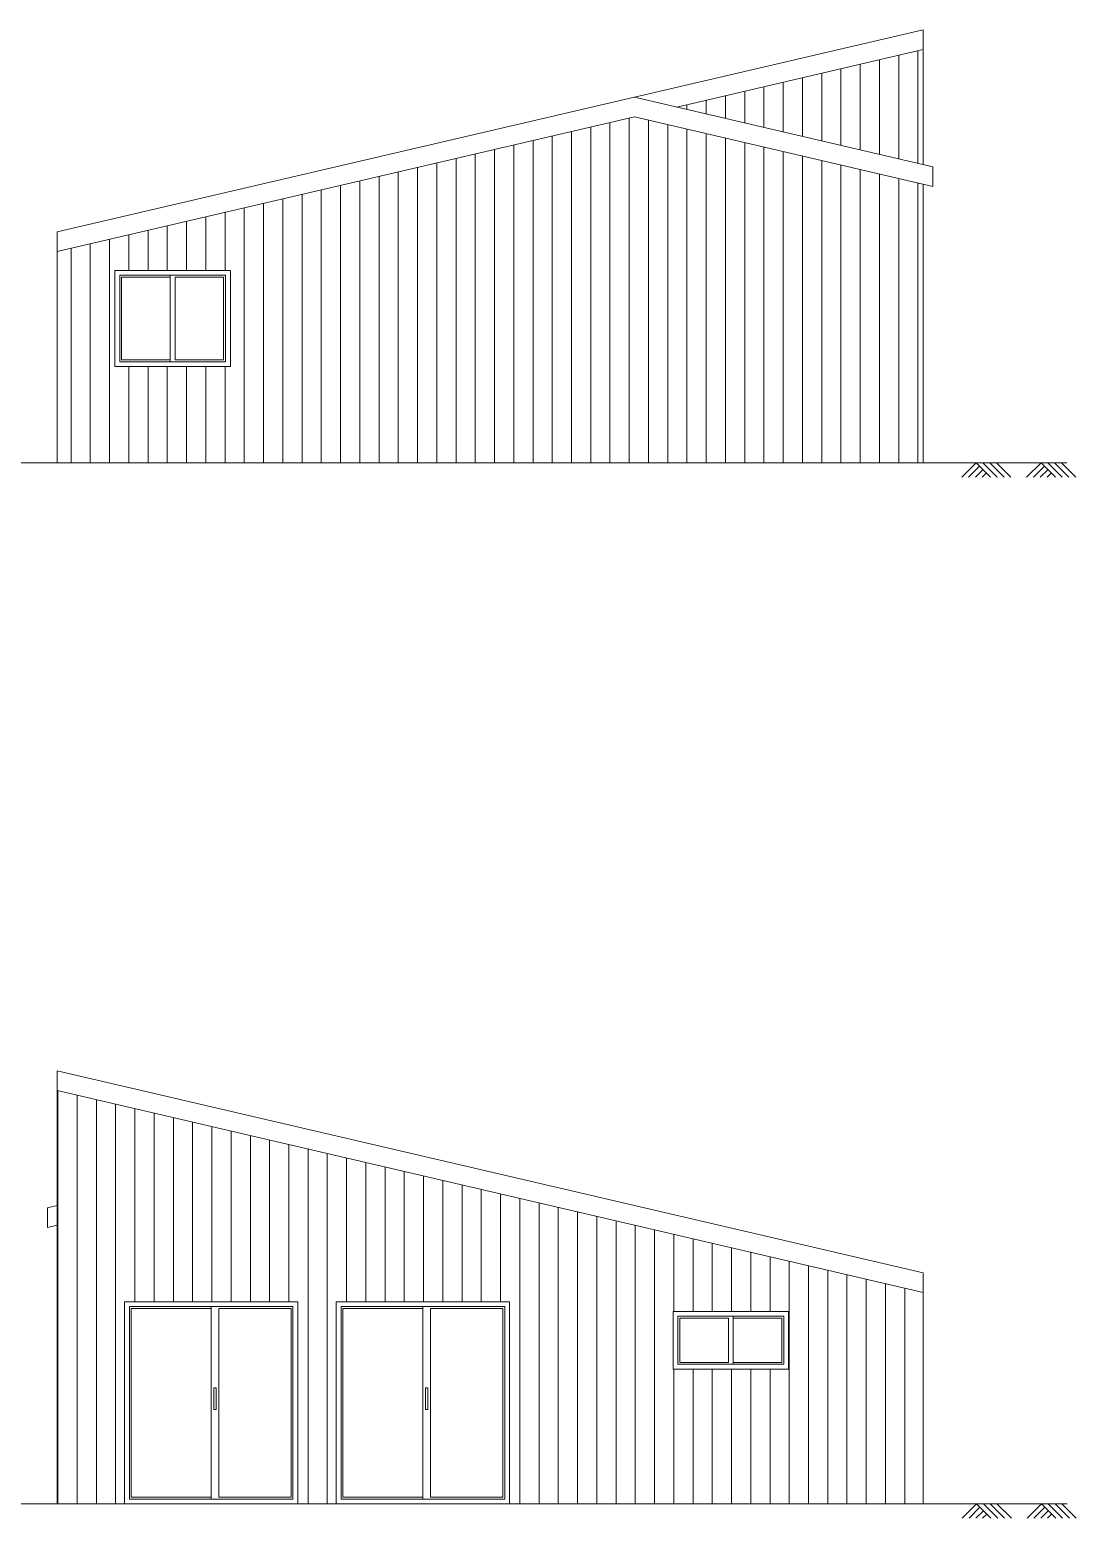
# Model space of a CAD drawing. Header units: millimetres. Extents: x -23978 to 678800, y -72710 to 21371.
# Drawn here: x 647769 to 658643, y -23974 to -8509 of the extents above; entities that cross this region are included whole.
import ezdxf

# ---------------------------------------------------------------- set-up
doc = ezdxf.new("R2010")
doc.units = ezdxf.units.MM
doc.header["$MEASUREMENT"] = 0
doc.layers.add('ground', color=7, linetype='Continuous', lineweight=9, true_color=0x4f450d)
doc.layers.add('Hatch', color=7, linetype='Continuous', lineweight=0, true_color=0x6e6e6e)
for name, color, linetype, lineweight in [('Main', 6, 'Continuous', 13), ('window', 5, 'Continuous', 5), ('wood', 51, 'Continuous', 9)]:
    doc.layers.add(name, color=color, linetype=linetype, lineweight=lineweight)

# ---------------------------------------------------------------- blocks, each defined once
blk = doc.blocks.new('door')
at = {"layer": 'wood', "ltscale": 5}
for p, q in [((670493, -10909), (672293, -10909)), ((670493, -13009), (670493, -10909)), ((670543, -10959), (672243, -10959)), ((670543, -12959), (670543, -10959)), ((670563, -10979), (671393, -10979)), ((670563, -12939), (670563, -10979)), ((671393, -10959), (671393, -12959)), ((671473, -10979), (672223, -10979)), ((671473, -10979), (671473, -12939)), ((672223, -12939), (672223, -10979)), ((672243, -12959), (672243, -10959)), ((672293, -13009), (672293, -10909)), ((670543, -12959), (672243, -12959)), ((670563, -12939), (671393, -12939)), ((671473, -12939), (672223, -12939)), ((670493, -13009), (672293, -13009))]:
    blk.add_line(p, q, dxfattribs=at)
blk.add_lwpolyline([(671421, -11804), (671444, -11804), (671444, -12029), (671421, -12029)], close=True, dxfattribs=at)

msp = doc.modelspace()

# ---------------------------------------------------------------- hatches: boundary and pattern name
at = {"layer": 'Hatch', "ltscale": 5}
h = msp.add_hatch(dxfattribs=at)
h.set_pattern_fill('_USER', color=256, scale=200, angle=90, pattern_type=0)
h.set_pattern_definition([(90, (-17002.13, 0), (-200, 1e-14), [])])
h.paths.add_polyline_path([(648053.4, -10814.2), (648053.4, -13008.8), (657053.4, -13008.8), (657053.4, -10608.8), (657053.4, -10114.2), (654053.4, -9414.2)])
h.paths.add_polyline_path([(649853.4, -11008.8), (649853.4, -12008.8), (648653.4, -12008.8), (648653.4, -11008.8)], flags=16)
h.paths.add_polyline_path([(649803.4, -11058.8), (649803.4, -11958.8), (648703.4, -11958.8), (648703.4, -11058.8)], flags=0)
h.paths.add_polyline_path([(649783.4, -11078.8), (649783.4, -11938.8), (649278.4, -11938.8), (649278.4, -11078.8)], flags=0)
h.paths.add_polyline_path([(649228.4, -11938.8), (648723.4, -11938.8), (648723.4, -11078.8), (649228.4, -11078.8)], flags=0)
h.paths.add_polyline_path([(657053.4, -9908.8), (657053.4, -8714.2), (654493.5, -9311.5)])
h = msp.add_hatch(dxfattribs=at)
h.set_pattern_fill('_USER', color=256, scale=200, angle=90, pattern_type=0)
h.set_pattern_definition([(90, (-21939.41, -10815.43), (-200, 1e-14), [])])
h.paths.add_polyline_path([(650553.4, -21724.3), (650553.4, -23824.3), (650953.4, -23824.3), (650953.4, -21724.3), (652753.4, -21724.3), (652753.4, -23824.3), (657053.4, -23824.3), (657053.4, -21629.6), (648053.4, -19529.6), (648053.4, -21424.3), (648053.4, -23824.3), (648753.4, -23824.3), (648753.4, -21724.3)])
h.paths.add_polyline_path([(654453.4, -21824.3), (655653.4, -21824.3), (655653.4, -22424.3), (654453.4, -22424.3)], flags=16)
h.paths.add_polyline_path([(654503.4, -21874.3), (655603.4, -21874.3), (655603.4, -22374.3), (654503.4, -22374.3)], flags=0)
h.paths.add_polyline_path([(654523.4, -21894.3), (655028.4, -21894.3), (655028.4, -22354.3), (654523.4, -22354.3)], flags=0)
h.paths.add_polyline_path([(655078.4, -21894.3), (655583.4, -21894.3), (655583.4, -22354.3), (655078.4, -22354.3)], flags=0)

# ---------------------------------------------------------------- linework, layer by layer
at = {"layer": 'ground', "ltscale": 5}
for p, q in [((658545.3, -13008.8), (646490.1, -13008.8)), ((657602.3, -13008.8), (657453, -13158.1)), ((657637.6, -13044.2), (657523.7, -13158.1)), ((657673, -13079.5), (657594.4, -13158.1)), ((657602.3, -13008.8), (657751.5, -13158.1)), ((657708.3, -13114.9), (657665.1, -13158.1)), ((657673, -13008.8), (657822.2, -13158.1)), ((657743.7, -13008.8), (657892.9, -13158.1)), ((657814.4, -13008.8), (657963.7, -13158.1)), ((658276.6, -13008.8), (658127.3, -13158.1)), ((658311.9, -13044.2), (658198, -13158.1)), ((658347.3, -13079.5), (658268.7, -13158.1)), ((658276.6, -13008.8), (658425.8, -13158.1)), ((658382.6, -13114.9), (658339.4, -13158.1)), ((658347.3, -13008.8), (658496.5, -13158.1)), ((658418, -13008.8), (658567.3, -13158.1)), ((658488.7, -13008.8), (658638, -13158.1)), ((658550.1, -23824.3), (646490.1, -23824.3)), ((657607, -23824.3), (657457.7, -23973.5)), ((657642.4, -23859.6), (657528.5, -23973.5)), ((657677.7, -23895), (657599.2, -23973.5)), ((657607, -23824.3), (657756.3, -23973.5)), ((657713.1, -23930.3), (657669.9, -23973.5)), ((657677.7, -23824.3), (657827, -23973.5)), ((657748.4, -23824.3), (657897.7, -23973.5)), ((657819.1, -23824.3), (657968.4, -23973.5)), ((658281.3, -23824.3), (658132, -23973.5)), ((658316.7, -23859.6), (658202.8, -23973.5)), ((658352, -23895), (658273.5, -23973.5)), ((658281.3, -23824.3), (658430.6, -23973.5)), ((658387.4, -23930.3), (658344.2, -23973.5)), ((658352, -23824.3), (658501.3, -23973.5)), ((658422.7, -23824.3), (658572, -23973.5)), ((658493.5, -23824.3), (658642.7, -23973.5))]:
    msp.add_line(p, q, dxfattribs=at)
at = {"layer": 'Main', "ltscale": 5}
for p, q in [((657053.4, -8508.8), (648053.4, -10608.8)), ((657053.4, -9908.8), (657053.4, -8508.8)), ((657053.4, -8714.2), (654493.5, -9311.5)), ((654053.4, -9208.8), (657153.4, -9932.2)), ((654053.4, -9414.2), (648053.4, -10814.2)), ((654053.4, -9414.2), (657153.4, -10137.5)), ((657153.4, -10137.5), (657153.4, -9932.2)), ((657053.4, -10608.8), (657053.4, -10114.2)), ((648053.4, -13008.8), (648053.4, -10608.8)), ((657053.4, -13008.8), (657053.4, -10608.8)), ((648053.4, -13008.8), (657053.4, -13008.8)), ((648053.4, -21424.3), (648053.4, -19324.3)), ((648053.4, -19324.3), (657053.4, -21424.3)), ((648053.4, -19529.6), (657053.4, -21629.6)), ((648053.4, -20724.3), (647953.4, -20747.6)), ((647953.4, -20747.6), (647953.4, -20953)), ((648053.4, -20929.6), (647953.4, -20953)), ((648053.4, -23824.3), (648053.4, -21424.3)), ((657053.4, -23824.3), (657053.4, -21424.3)), ((657053.4, -23824.3), (648053.4, -23824.3))]:
    msp.add_line(p, q, dxfattribs=at)
at = {"layer": 'window', "ltscale": 5}
for p, q in [((648653.4, -12008.8), (648653.4, -11008.8)), ((648653.4, -11008.8), (649853.4, -11008.8)), ((648703.4, -11058.8), (649803.4, -11058.8)), ((648703.4, -11958.8), (648703.4, -11058.8)), ((648723.4, -11078.8), (649228.4, -11078.8)), ((648723.4, -11938.8), (648723.4, -11078.8)), ((649228.4, -11058.8), (649228.4, -11958.8)), ((649278.4, -11078.8), (649278.4, -11938.8)), ((649278.4, -11078.8), (649783.4, -11078.8)), ((649783.4, -11938.8), (649783.4, -11078.8)), ((649803.4, -11958.8), (649803.4, -11058.8)), ((649853.4, -12008.8), (649853.4, -11008.8)), ((648653.4, -12008.8), (649853.4, -12008.8)), ((648703.4, -11958.8), (649803.4, -11958.8)), ((648723.4, -11938.8), (649228.4, -11938.8)), ((649278.4, -11938.8), (649783.4, -11938.8)), ((655653.4, -21824.3), (654453.4, -21824.3)), ((654453.4, -22424.3), (654453.4, -21824.3)), ((655603.4, -21874.3), (654503.4, -21874.3)), ((654503.4, -22374.3), (654503.4, -21874.3)), ((655028.4, -21894.3), (654523.4, -21894.3)), ((654523.4, -22354.3), (654523.4, -21894.3)), ((655028.4, -21894.3), (655028.4, -22354.3)), ((655078.4, -21874.3), (655078.4, -22374.3)), ((655583.4, -21894.3), (655078.4, -21894.3)), ((655583.4, -22354.3), (655583.4, -21894.3)), ((655603.4, -22374.3), (655603.4, -21874.3)), ((655653.4, -22424.3), (655653.4, -21824.3)), ((655603.4, -22374.3), (654503.4, -22374.3)), ((655028.4, -22354.3), (654523.4, -22354.3)), ((655583.4, -22354.3), (655078.4, -22354.3)), ((655653.4, -22424.3), (654453.4, -22424.3))]:
    msp.add_line(p, q, dxfattribs=at)

# ---------------------------------------------------------------- block references
at = {"layer": 'Hatch'}
for p in [(-21739.4, -10815.4), (-19539.4, -10815.4)]:
    msp.add_blockref('door', p, dxfattribs=at)

doc.saveas('drawing.dxf')
